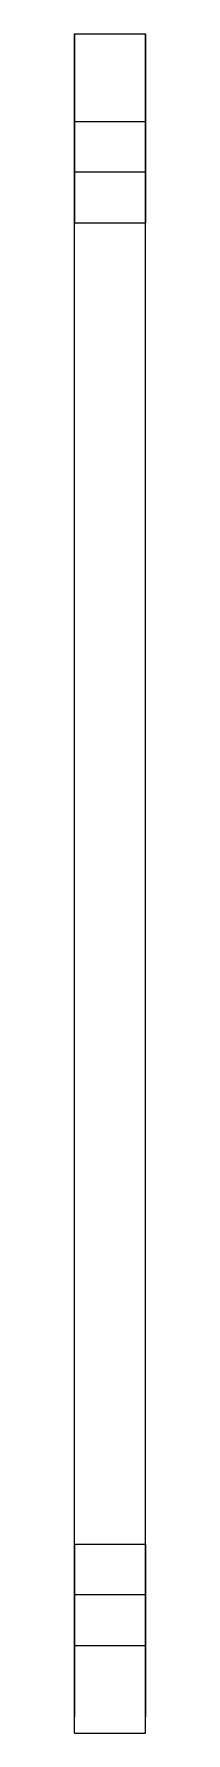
# Model space of a CAD drawing. Header units: millimetres. Extents: x -4 to 4, y -154 to 14.
import ezdxf

# ---------------------------------------------------------------- set-up
doc = ezdxf.new("R2010")
doc.units = ezdxf.units.MM
doc.linetypes.add('ACAD_ISO02W100', pattern=[15, 12, -3])
doc.layers.add('HIDDEN', color=7, linetype='ACAD_ISO02W100', lineweight=13)
doc.layers.add('VISIBLE', color=7, linetype='Continuous', lineweight=25)

msp = doc.modelspace()

# ---------------------------------------------------------------- linework, layer by layer
at = {"layer": 'HIDDEN'}
for p, q in [((-3.5, 5), (3.5, 5)), ((-3.5, -140), (-3.5, 0)), ((3.5, 0), (-3.5, 0)), ((3.5, -140), (3.5, 0)), ((-3.5, -5), (3.5, -5)), ((-3.5, -135), (3.5, -135)), ((3.5, -140), (-3.5, -140)), ((-3.5, -145), (3.5, -145))]:
    msp.add_line(p, q, dxfattribs=at)
for points in [[(-3.5, 13.6), (-3.5, 13.51), (-3.5, 13.26), (-3.5, 12.84), (-3.5, 12.25), (-3.5, 11.52), (-3.5, 10.63), (-3.5, 9.62), (-3.5, 8.48), (-3.5, 7.24), (-3.5, 5.9), (-3.5, 4.49), (-3.5, 3.03), (-3.5, 1.52), (-3.5, 0)], [(3.5, 13.6), (3.5, 13.51), (3.5, 13.26), (3.5, 12.84), (3.5, 12.25), (3.5, 11.52), (3.5, 10.63), (3.5, 9.62), (3.5, 8.48), (3.5, 7.24), (3.5, 5.9), (3.5, 4.49), (3.5, 3.03), (3.5, 1.52), (3.5, 0)], [(-3.5, 0), (-3.5, 0.56), (-3.5, 1.11), (-3.5, 1.65), (-3.5, 2.17), (-3.5, 2.66), (-3.5, 3.12), (-3.5, 3.54), (-3.5, 3.91), (-3.5, 4.23), (-3.5, 4.5), (-3.5, 4.72), (-3.5, 4.87), (-3.5, 4.97), (-3.5, 5)], [(-3.5, 5), (-3.5, 4.87), (-3.5, 4.5), (-3.5, 3.91), (-3.5, 3.12), (-3.5, 2.17), (-3.5, 1.11), (-3.5, 0), (-3.5, -1.11), (-3.5, -2.17), (-3.5, -3.12), (-3.5, -3.91), (-3.5, -4.5), (-3.5, -4.87), (-3.5, -5)], [(3.5, 0), (3.5, 0.56), (3.5, 1.11), (3.5, 1.65), (3.5, 2.17), (3.5, 2.66), (3.5, 3.12), (3.5, 3.54), (3.5, 3.91), (3.5, 4.23), (3.5, 4.5), (3.5, 4.72), (3.5, 4.87), (3.5, 4.97), (3.5, 5)], [(3.5, 5), (3.5, 4.87), (3.5, 4.5), (3.5, 3.91), (3.5, 3.12), (3.5, 2.17), (3.5, 1.11), (3.5, 0), (3.5, -1.11), (3.5, -2.17), (3.5, -3.12), (3.5, -3.91), (3.5, -4.5), (3.5, -4.87), (3.5, -5)], [(-3.5, -140), (-3.5, -139.44), (-3.5, -138.89), (-3.5, -138.35), (-3.5, -137.83), (-3.5, -137.34), (-3.5, -136.88), (-3.5, -136.46), (-3.5, -136.09), (-3.5, -135.77), (-3.5, -135.5), (-3.5, -135.28), (-3.5, -135.13), (-3.5, -135.03), (-3.5, -135)], [(-3.5, -135), (-3.5, -135.13), (-3.5, -135.5), (-3.5, -136.09), (-3.5, -136.88), (-3.5, -137.83), (-3.5, -138.89), (-3.5, -140), (-3.5, -141.11), (-3.5, -142.17), (-3.5, -143.12), (-3.5, -143.91), (-3.5, -144.5), (-3.5, -144.87), (-3.5, -145)], [(3.5, -140), (3.5, -139.44), (3.5, -138.89), (3.5, -138.35), (3.5, -137.83), (3.5, -137.34), (3.5, -136.88), (3.5, -136.46), (3.5, -136.09), (3.5, -135.77), (3.5, -135.5), (3.5, -135.28), (3.5, -135.13), (3.5, -135.03), (3.5, -135)], [(3.5, -135), (3.5, -135.13), (3.5, -135.5), (3.5, -136.09), (3.5, -136.88), (3.5, -137.83), (3.5, -138.89), (3.5, -140), (3.5, -141.11), (3.5, -142.17), (3.5, -143.12), (3.5, -143.91), (3.5, -144.5), (3.5, -144.87), (3.5, -145)], [(-3.5, -140), (-3.5, -141.52), (-3.5, -143.03), (-3.5, -144.49), (-3.5, -145.9), (-3.5, -147.24), (-3.5, -148.48), (-3.5, -149.62), (-3.5, -150.63), (-3.5, -151.52), (-3.5, -152.25), (-3.5, -152.84), (-3.5, -153.26), (-3.5, -153.51), (-3.5, -153.6)], [(3.5, -140), (3.5, -141.52), (3.5, -143.03), (3.5, -144.49), (3.5, -145.9), (3.5, -147.24), (3.5, -148.48), (3.5, -149.62), (3.5, -150.63), (3.5, -151.52), (3.5, -152.25), (3.5, -152.84), (3.5, -153.26), (3.5, -153.51), (3.5, -153.6)]]:
    msp.add_open_spline(points, degree=1, dxfattribs=at)
for points in [[(-3.5, -5), (-3.5, -4.98), (-3.5, -4.97), (-3.5, -4.92), (-3.5, -4.87), (-3.5, -4.8), (-3.5, -4.72), (-3.5, -4.61), (-3.5, -4.5), (-3.5, -4.37), (-3.5, -4.23), (-3.5, -4.07), (-3.5, -3.91), (-3.5, -3.72), (-3.5, -3.54), (-3.5, -3.33), (-3.5, -3.12), (-3.5, -2.89), (-3.5, -2.66), (-3.5, -2.41), (-3.5, -2.17), (-3.5, -1.91), (-3.5, -1.65), (-3.5, -1.38), (-3.5, -1.11), (-3.5, -0.56), (-3.5, 0)], [(3.5, -5), (3.5, -4.98), (3.5, -4.97), (3.5, -4.92), (3.5, -4.87), (3.5, -4.8), (3.5, -4.72), (3.5, -4.61), (3.5, -4.5), (3.5, -4.37), (3.5, -4.23), (3.5, -4.07), (3.5, -3.91), (3.5, -3.72), (3.5, -3.54), (3.5, -3.33), (3.5, -3.12), (3.5, -2.89), (3.5, -2.66), (3.5, -2.41), (3.5, -2.17), (3.5, -1.91), (3.5, -1.65), (3.5, -1.38), (3.5, -1.11), (3.5, -0.56), (3.5, 0)], [(-3.5, -145), (-3.5, -144.98), (-3.5, -144.97), (-3.5, -144.92), (-3.5, -144.87), (-3.5, -144.8), (-3.5, -144.72), (-3.5, -144.61), (-3.5, -144.5), (-3.5, -144.37), (-3.5, -144.23), (-3.5, -144.07), (-3.5, -143.91), (-3.5, -143.72), (-3.5, -143.54), (-3.5, -143.33), (-3.5, -143.12), (-3.5, -142.89), (-3.5, -142.66), (-3.5, -142.41), (-3.5, -142.17), (-3.5, -141.91), (-3.5, -141.65), (-3.5, -141.38), (-3.5, -141.11), (-3.5, -140.56), (-3.5, -140)], [(3.5, -145), (3.5, -144.98), (3.5, -144.97), (3.5, -144.92), (3.5, -144.87), (3.5, -144.8), (3.5, -144.72), (3.5, -144.61), (3.5, -144.5), (3.5, -144.37), (3.5, -144.23), (3.5, -144.07), (3.5, -143.91), (3.5, -143.72), (3.5, -143.54), (3.5, -143.33), (3.5, -143.12), (3.5, -142.89), (3.5, -142.66), (3.5, -142.41), (3.5, -142.17), (3.5, -141.91), (3.5, -141.65), (3.5, -141.38), (3.5, -141.11), (3.5, -140.56), (3.5, -140)]]:
    msp.add_open_spline(points, degree=2, knots=[0, 0, 0, 0.071429, 0.071429, 0.142857, 0.142857, 0.214286, 0.214286, 0.285714, 0.285714, 0.357143, 0.357143, 0.428571, 0.428571, 0.5, 0.5, 0.571429, 0.571429, 0.642857, 0.642857, 0.714286, 0.714286, 0.785714, 0.785714, 0.857143, 0.857143, 1, 1, 1], dxfattribs=at)
at = {"layer": 'VISIBLE'}
for p, q in [((-3.5, 13.6), (3.5, 13.6)), ((-3.5, -140), (-3.5, 0)), ((3.5, 0), (-3.5, 0)), ((3.5, -140), (3.5, 0)), ((3.5, -140), (-3.5, -140)), ((-3.5, -153.6), (3.5, -153.6))]:
    msp.add_line(p, q, dxfattribs=at)
for points in [[(-3.5, 0), (-3.5, 1.52), (-3.5, 3.03), (-3.5, 4.49), (-3.5, 5.9), (-3.5, 7.24), (-3.5, 8.48), (-3.5, 9.62), (-3.5, 10.63), (-3.5, 11.52), (-3.5, 12.25), (-3.5, 12.84), (-3.5, 13.26), (-3.5, 13.51), (-3.5, 13.6)], [(3.5, 0), (3.5, 1.52), (3.5, 3.03), (3.5, 4.49), (3.5, 5.9), (3.5, 7.24), (3.5, 8.48), (3.5, 9.62), (3.5, 10.63), (3.5, 11.52), (3.5, 12.25), (3.5, 12.84), (3.5, 13.26), (3.5, 13.51), (3.5, 13.6)], [(-3.5, -153.6), (-3.5, -153.51), (-3.5, -153.26), (-3.5, -152.84), (-3.5, -152.25), (-3.5, -151.52), (-3.5, -150.63), (-3.5, -149.62), (-3.5, -148.48), (-3.5, -147.24), (-3.5, -145.9), (-3.5, -144.49), (-3.5, -143.03), (-3.5, -141.52), (-3.5, -140)], [(3.5, -153.6), (3.5, -153.51), (3.5, -153.26), (3.5, -152.84), (3.5, -152.25), (3.5, -151.52), (3.5, -150.63), (3.5, -149.62), (3.5, -148.48), (3.5, -147.24), (3.5, -145.9), (3.5, -144.49), (3.5, -143.03), (3.5, -141.52), (3.5, -140)]]:
    msp.add_open_spline(points, degree=1, dxfattribs=at)

doc.saveas('drawing.dxf')
